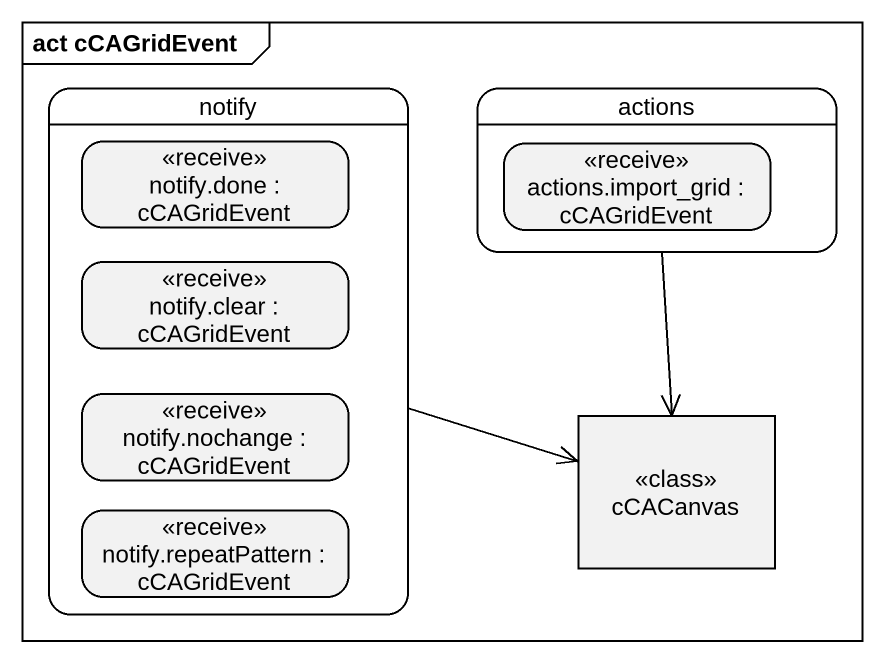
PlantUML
@startuml
mainframe act cCAGridEvent
hide empty description
state notify {
  state "notify.done : cCAGridEvent" as notify_done <<receive>>
  state "notify.clear : cCAGridEvent" as notify_clear <<receive>>
  state "notify.nochange : cCAGridEvent" as notify_nochange <<receive>>
  state "notify.repeatPattern : cCAGridEvent" as notify_repeatPattern <<receive>>
}
state actions {
  state "actions.import_grid : cCAGridEvent" as actions_import_grid <<receive>>
}
state cCACanvas <<class>>
notify -right-> cCACanvas
actions --> cCACanvas
@enduml
